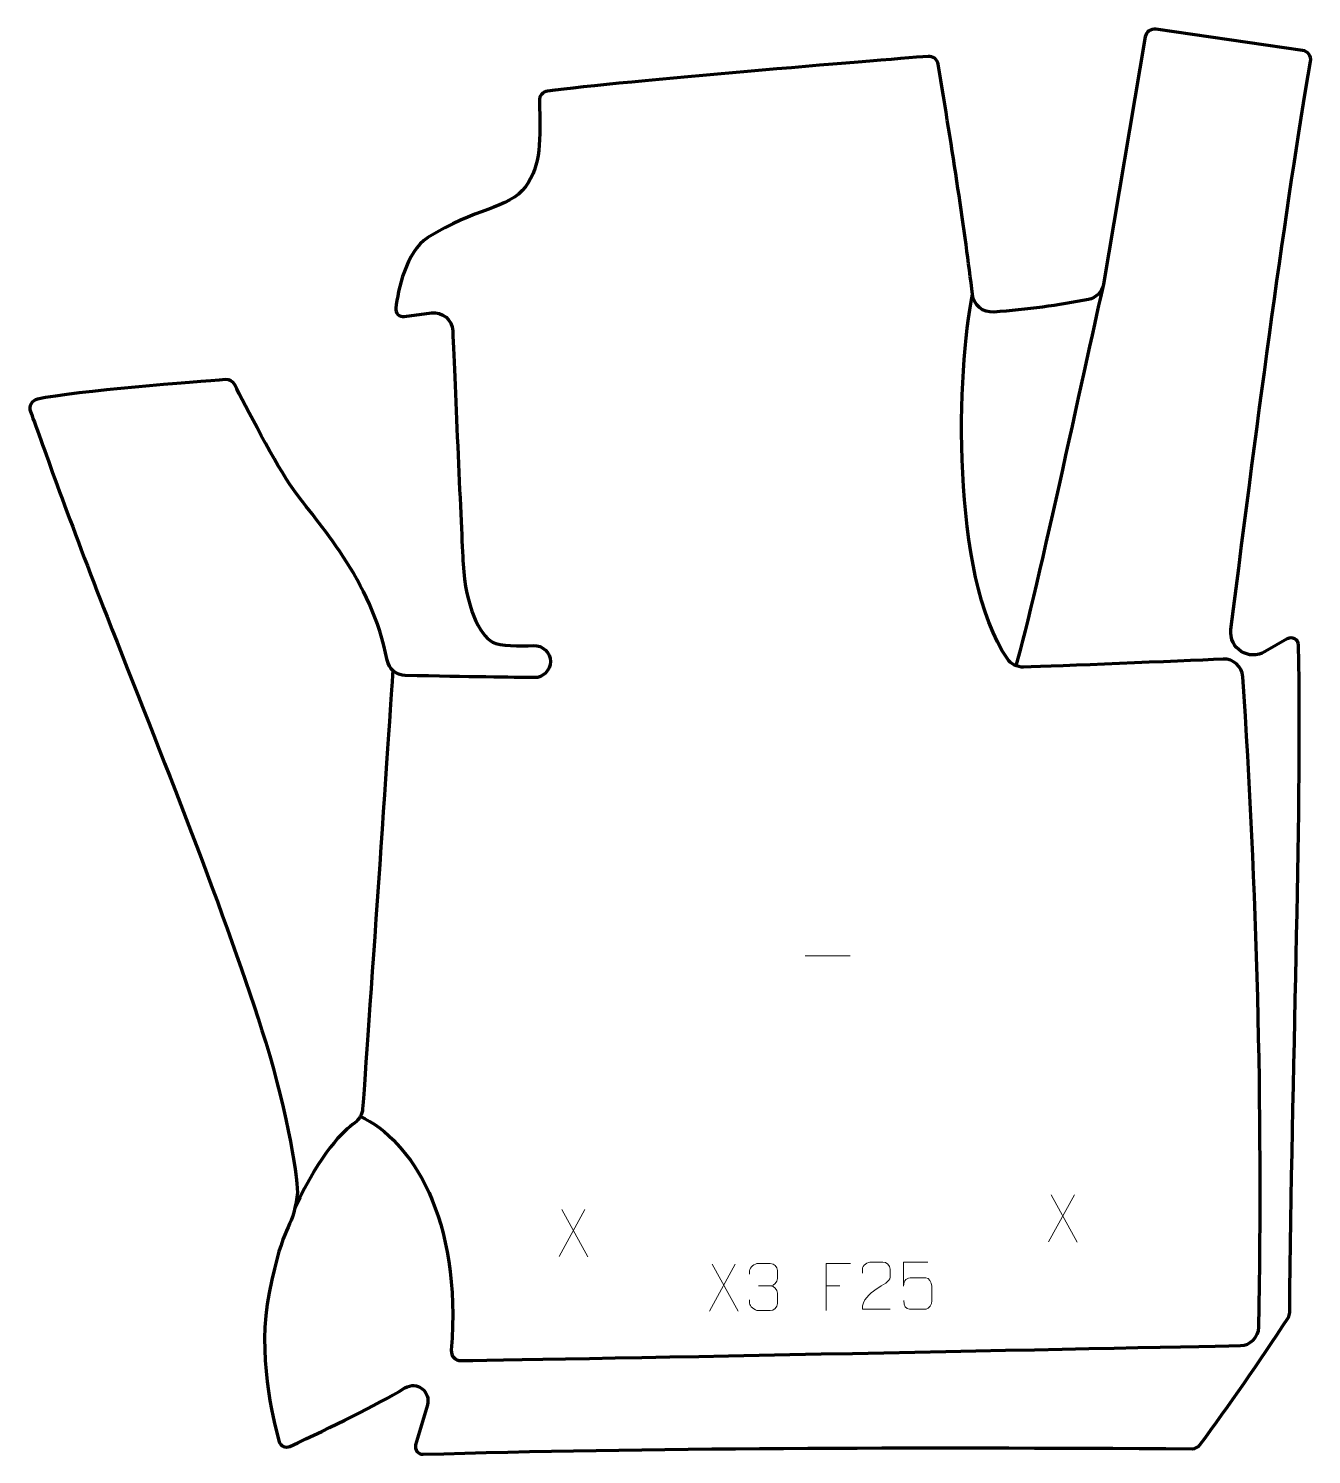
# Model space of a CAD drawing. Header units: millimetres. Extents: x -340 to 340, y -378 to 378.
import ezdxf

# ---------------------------------------------------------------- set-up
doc = ezdxf.new("R2010")
doc.units = ezdxf.units.MM
doc.header["$MEASUREMENT"] = 0
for name, color, linetype in [('layer 1', 7, 'Continuous'), ('layer 2', 7, 'Continuous'), ('layer 3', 7, 'Continuous')]:
    doc.layers.add(name, color=color, linetype=linetype)

msp = doc.modelspace()

# ---------------------------------------------------------------- linework, layer by layer
at = {"layer": 'layer 1', "color": 250, "lineweight": 9}
for points in [[(71.3574, -113.3396), (71.3574, -113.3396), (95.3354, -113.3396), (95.3354, -113.3396)], [(214.1235, -240.0881), (214.1235, -240.0881), (200.3829, -264.9839), (200.3829, -264.9839)], [(201.8375, -240.0881), (201.8375, -240.0881), (215.5781, -265.0416), (215.5781, -265.0416)], [(-45.2269, -247.8609), (-45.2269, -247.8609), (-58.9675, -272.7567), (-58.9675, -272.7567)], [(-57.5129, -247.8609), (-57.5129, -247.8609), (-43.7723, -272.8144), (-43.7723, -272.8144)], [(34.4235, -276.7145), (34.4235, -276.7145), (20.6829, -301.6103), (20.6829, -301.6103)], [(22.1375, -276.7145), (22.1375, -276.7145), (35.8781, -301.668), (35.8781, -301.668)], [(46.7162, -288.3174), (46.7162, -288.3174), (52.9126, -288.3174), (52.9126, -288.3174)], [(82.6463, -288.3174), (82.6463, -288.3174), (89.8144, -288.3174), (89.8144, -288.3174)]]:
    msp.add_open_spline(points, degree=3, dxfattribs=at)
for points, knots in [([(42.0065, -282.0722), (42.0065, -282.0722), (42.0065, -280.215), (42.0065, -280.215), (42.0065, -280.215), (41.9922, -278.4731), (44.6567, -276.355), (46.7158, -276.3777), (46.7158, -276.3777), (48.7799, -276.3777), (50.8439, -276.3777), (52.9076, -276.3777), (52.9076, -276.3777), (55.1021, -276.3689), (56.7004, -278.2157), (56.7448, -280.1278), (56.7448, -280.1278), (56.7444, -281.5629), (56.7444, -282.998), (56.7448, -284.4335), (56.7448, -284.4335), (56.6962, -286.087), (55.0936, -288.317), (52.8953, -288.307), (52.8953, -288.307), (55.099, -288.3182), (56.707, -290.1214), (56.761, -292.1809), (56.761, -292.1809), (56.7606, -293.9656), (56.7606, -295.7503), (56.761, -297.5354), (56.761, -297.5354), (56.7711, -299.5968), (54.7162, -301.3599), (52.8953, -301.3518), (52.8953, -301.3518), (50.83, -301.3515), (48.7648, -301.3515), (46.6992, -301.3518), (46.6992, -301.3518), (44.5306, -301.3403), (41.9996, -298.9401), (41.981, -297.4783), (41.981, -297.4783), (41.981, -297.4783), (41.981, -295.5697), (41.981, -295.5697)], [0, 0, 0, 0, 0.07692308, 0.07692308, 0.07692308, 0.07692308, 0.15384615, 0.15384615, 0.15384615, 0.15384615, 0.23076923, 0.23076923, 0.23076923, 0.23076923, 0.30769231, 0.30769231, 0.30769231, 0.30769231, 0.38461538, 0.38461538, 0.38461538, 0.38461538, 0.46153846, 0.46153846, 0.46153846, 0.46153846, 0.53846154, 0.53846154, 0.53846154, 0.53846154, 0.61538462, 0.61538462, 0.61538462, 0.61538462, 0.69230769, 0.69230769, 0.69230769, 0.69230769, 0.76923077, 0.76923077, 0.76923077, 0.76923077, 0.84615385, 0.84615385, 0.84615385, 0.84615385, 1, 1, 1, 1]), ([(95.5203, -276.4377), (95.5203, -276.4377), (82.6463, -276.4377), (82.6463, -276.4377), (82.6463, -276.4377), (82.6463, -276.4377), (82.6463, -301.3913), (82.6463, -301.3913)], [0, 0, 0, 0, 0.33333333, 0.33333333, 0.33333333, 0.33333333, 1, 1, 1, 1]), ([(116.4759, -300.5868), (111.5615, -300.5865), (106.6471, -300.5865), (101.733, -300.5868), (101.733, -300.5868), (101.733, -290.6545), (116.384, -288.0133), (116.4759, -283.703), (116.4759, -283.703), (116.4756, -282.2789), (116.4756, -280.8552), (116.4759, -279.4319), (116.4759, -279.4319), (116.459, -277.3548), (114.3362, -275.63), (112.6652, -275.6127), (112.6652, -275.6127), (110.592, -275.6131), (108.5191, -275.6131), (106.4467, -275.6127), (106.4467, -275.6127), (104.6246, -275.5962), (101.7999, -277.3883), (101.733, -279.4819), (101.733, -279.4819), (101.733, -279.4819), (101.733, -281.5367), (101.733, -281.5367)], [0, 0, 0, 0, 0.125, 0.125, 0.125, 0.125, 0.25, 0.25, 0.25, 0.25, 0.375, 0.375, 0.375, 0.375, 0.5, 0.5, 0.5, 0.5, 0.625, 0.625, 0.625, 0.625, 0.75, 0.75, 0.75, 0.75, 1, 1, 1, 1]), ([(136.47, -275.6809), (136.47, -275.6809), (123.6183, -275.6809), (123.6183, -275.6809), (123.6183, -275.6809), (123.6186, -279.9115), (123.6186, -284.1424), (123.6183, -288.3736), (123.6183, -288.3736), (123.618, -285.0635), (125.249, -283.9917), (128.061, -283.9312), (128.061, -283.9312), (130.5006, -283.9309), (132.9401, -283.9309), (135.3793, -283.9312), (135.3793, -283.9312), (137.0291, -283.9244), (138.504, -286.3049), (138.5325, -288.3736), (138.5325, -288.3736), (138.5322, -290.9609), (138.5322, -293.5485), (138.5325, -296.1362), (138.5325, -296.1362), (138.5787, -298.0956), (137.0793, -300.5319), (135.4534, -300.5904), (135.4534, -300.5904), (133.4969, -300.5901), (128.6019, -300.5901), (126.6449, -300.5904), (126.6449, -300.5904), (124.7994, -300.5992), (123.6923, -298.6344), (123.6715, -296.0833)], [0, 0, 0, 0, 0.1, 0.1, 0.1, 0.1, 0.2, 0.2, 0.2, 0.2, 0.3, 0.3, 0.3, 0.3, 0.4, 0.4, 0.4, 0.4, 0.5, 0.5, 0.5, 0.5, 0.6, 0.6, 0.6, 0.6, 0.7, 0.7, 0.7, 0.7, 0.8, 0.8, 0.8, 0.8, 1, 1, 1, 1])]:
    msp.add_open_spline(points, degree=3, knots=knots, dxfattribs=at)
at = {"layer": 'layer 2', "color": 230, "lineweight": 200}
msp.add_open_spline([(-335.2992, 181.4974), (-314.6493, 185.797), (-250.9016, 190.6925), (-235.6021, 191.8271), (-235.6021, 191.8271), (-233.5926, 191.9759), (-231.6919, 190.9077), (-230.7814, 189.1181), (-230.7814, 189.1181), (-225.6618, 179.054), (-208.6618, 146.0372), (-199.8078, 133.7475), (-199.8078, 133.7475), (-187.4264, 116.5612), (-157.9084, 85.5619), (-150.0161, 43.2416), (-150.0161, 43.2416), (-149.1482, 38.5881), (-145.1333, 35.1729), (-140.3812, 35.0777), (-140.3812, 35.0777), (-106.128, 34.3897), (-83.5238, 34.08), (-72.1732, 33.9491), (-72.1732, 33.9491), (-67.4181, 33.8944), (-63.5368, 37.7182), (-63.5368, 42.4539), (-63.5368, 42.4539), (-63.5368, 47.2876), (-67.5758, 51.1544), (-72.4254, 50.9516), (-72.4254, 50.9516), (-79.9593, 50.6359), (-90.1666, 50.6711), (-94.2239, 52.81), (-94.2239, 52.81), (-100.9969, 56.3808), (-108.5671, 71.8544), (-109.7627, 94.0723), (-109.7627, 94.0723), (-110.7297, 112.0499), (-114.0444, 188.9911), (-115.2749, 217.7072), (-115.2749, 217.7072), (-115.525, 223.5478), (-120.7496, 227.9148), (-126.5701, 227.1525), (-126.5701, 227.1525), (-126.5701, 227.1525), (-140.9863, 225.2637), (-140.9863, 225.2637), (-140.9863, 225.2637), (-143.5948, 224.9215), (-145.8222, 227.1366), (-145.474, 229.7334), (-145.474, 229.7334), (-144.1906, 239.2961), (-140.1534, 259.5551), (-128.4811, 267.0566), (-128.4811, 267.0566), (-103.7863, 282.9266), (-85.4584, 282.1332), (-76.693, 294.0356), (-76.693, 294.0356), (-68.5082, 305.1499), (-68.6606, 319.0313), (-69.3654, 339.5566), (-69.3654, 339.5566), (-69.4533, 342.1118), (-67.5821, 344.3205), (-65.0372, 344.6582), (-65.0372, 344.6582), (-24.9948, 349.9735), (109.9977, 360.9579), (136.5827, 363.1002), (136.5827, 363.1002), (139.1679, 363.3087), (141.4786, 361.5082), (141.9026, 358.9605), (141.9026, 358.9605), (149.5374, 313.1244), (156.1633, 269.9917), (160.0594, 236.8563), (160.0594, 236.8563), (160.7155, 231.2771), (165.6784, 227.2089), (171.3045, 227.6238), (171.3045, 227.6238), (188.8841, 228.9213), (205.7295, 231.1575), (221.5457, 234.3015), (221.5457, 234.3015), (225.6122, 235.1097), (228.7509, 238.3405), (229.4398, 242.4126), (229.4398, 242.4126), (229.4398, 242.4126), (251.5985, 373.3466), (251.5985, 373.3466), (251.5985, 373.3466), (252.0501, 376.0151), (254.5594, 377.8357), (257.2486, 377.4463), (257.2486, 377.4463), (257.2486, 377.4463), (334.9857, 366.1867), (334.9857, 366.1867), (334.9857, 366.1867), (337.7662, 365.7841), (339.6688, 363.1803), (339.195, 360.4227), (339.195, 360.4227), (326.1454, 284.5159), (311.733, 175.9954), (296.9841, 59.4243), (296.9841, 59.4243), (295.7218, 49.4484), (306.6431, 42.4729), (315.2209, 47.7777), (315.2209, 47.7777), (315.2209, 47.7777), (326.8111, 54.5355), (326.8111, 54.5355), (326.8111, 54.5355), (329.4509, 56.0746), (332.7773, 54.2148), (332.8319, 51.1689), (332.8319, 51.1689), (334.598, -46.6969), (329.3172, -172.2742), (328.1227, -302.4277), (328.1227, -302.4277), (328.1139, -303.3795), (327.8313, -304.3115), (327.3092, -305.1084), (327.3092, -305.1084), (311.7009, -328.9414), (296.1265, -351.4634), (280.5901, -372.4876), (280.5901, -372.4876), (279.656, -373.7516), (278.1782, -374.4991), (276.6023, -374.5111), (276.6023, -374.5111), (125.8784, -373.602), (-14.4132, -374.0296), (-130.9537, -377.4991), (-130.9537, -377.4991), (-133.6708, -377.5799), (-135.6728, -374.9965), (-134.9093, -372.3994), (-134.9093, -372.3994), (-134.9093, -372.3994), (-128.7139, -351.3205), (-128.7139, -351.3205), (-128.7139, -351.3205), (-126.6586, -344.3278), (-134.3203, -338.5052), (-140.5701, -342.2944), (-140.5701, -342.2944), (-156.6448, -352.0409), (-178.7487, -362.6317), (-201.5946, -373.3265), (-201.5946, -373.3265), (-203.8281, -374.3721), (-206.47, -373.1765), (-207.1448, -370.8122), (-207.1448, -370.8122), (-210.6003, -358.7042), (-218.9993, -324.0395), (-212.5576, -291.9675), (-212.5576, -291.9675), (-204.589, -252.2923), (-200.8877, -261.249), (-197.6128, -240.234), (-197.6128, -240.234), (-196.715, -234.4738), (-202.6865, -197.0723), (-214.3698, -159.2447), (-214.3698, -159.2447), (-234.8284, -93.0057), (-270.6915, -4.4631), (-298.4078, 66.2301), (-298.4078, 66.2301), (-317.9023, 115.9534), (-332.3545, 156.846), (-338.9645, 174.9357), (-338.9645, 174.9357), (-340.0031, 177.7791), (-338.2734, 180.8782), (-335.2992, 181.4974)], degree=3, knots=[0, 0, 0, 0, 0.02040816, 0.02040816, 0.02040816, 0.02040816, 0.04081633, 0.04081633, 0.04081633, 0.04081633, 0.06122449, 0.06122449, 0.06122449, 0.06122449, 0.08163265, 0.08163265, 0.08163265, 0.08163265, 0.10204082, 0.10204082, 0.10204082, 0.10204082, 0.12244898, 0.12244898, 0.12244898, 0.12244898, 0.14285714, 0.14285714, 0.14285714, 0.14285714, 0.16326531, 0.16326531, 0.16326531, 0.16326531, 0.18367347, 0.18367347, 0.18367347, 0.18367347, 0.20408163, 0.20408163, 0.20408163, 0.20408163, 0.2244898, 0.2244898, 0.2244898, 0.2244898, 0.24489796, 0.24489796, 0.24489796, 0.24489796, 0.26530612, 0.26530612, 0.26530612, 0.26530612, 0.28571429, 0.28571429, 0.28571429, 0.28571429, 0.30612245, 0.30612245, 0.30612245, 0.30612245, 0.32653061, 0.32653061, 0.32653061, 0.32653061, 0.34693878, 0.34693878, 0.34693878, 0.34693878, 0.36734694, 0.36734694, 0.36734694, 0.36734694, 0.3877551, 0.3877551, 0.3877551, 0.3877551, 0.40816327, 0.40816327, 0.40816327, 0.40816327, 0.42857143, 0.42857143, 0.42857143, 0.42857143, 0.44897959, 0.44897959, 0.44897959, 0.44897959, 0.46938776, 0.46938776, 0.46938776, 0.46938776, 0.48979592, 0.48979592, 0.48979592, 0.48979592, 0.51020408, 0.51020408, 0.51020408, 0.51020408, 0.53061224, 0.53061224, 0.53061224, 0.53061224, 0.55102041, 0.55102041, 0.55102041, 0.55102041, 0.57142857, 0.57142857, 0.57142857, 0.57142857, 0.59183673, 0.59183673, 0.59183673, 0.59183673, 0.6122449, 0.6122449, 0.6122449, 0.6122449, 0.63265306, 0.63265306, 0.63265306, 0.63265306, 0.65306122, 0.65306122, 0.65306122, 0.65306122, 0.67346939, 0.67346939, 0.67346939, 0.67346939, 0.69387755, 0.69387755, 0.69387755, 0.69387755, 0.71428571, 0.71428571, 0.71428571, 0.71428571, 0.73469388, 0.73469388, 0.73469388, 0.73469388, 0.75510204, 0.75510204, 0.75510204, 0.75510204, 0.7755102, 0.7755102, 0.7755102, 0.7755102, 0.79591837, 0.79591837, 0.79591837, 0.79591837, 0.81632653, 0.81632653, 0.81632653, 0.81632653, 0.83673469, 0.83673469, 0.83673469, 0.83673469, 0.85714286, 0.85714286, 0.85714286, 0.85714286, 0.87755102, 0.87755102, 0.87755102, 0.87755102, 0.89795918, 0.89795918, 0.89795918, 0.89795918, 0.91836735, 0.91836735, 0.91836735, 0.91836735, 0.93877551, 0.93877551, 0.93877551, 0.93877551, 0.95918367, 0.95918367, 0.95918367, 0.95918367, 1, 1, 1, 1], dxfattribs=at)
at = {"layer": 'layer 3', "color": 142, "lineweight": 200}
msp.add_open_spline([(229.44, 242.4125), (222.1301, 210.8121), (194.2328, 78.913), (183.0804, 40.2747)], degree=3, dxfattribs=at)
for points, knots in [([(-164.1765, -198.4686), (-137.1551, -211.1958), (-110.3495, -252.408), (-116.0304, -322.3959), (-116.0304, -322.3959), (-116.2692, -325.3374), (-113.9377, -327.8506), (-110.9871, -327.8135), (-110.9871, -327.8135), (-51.1486, -327.0649), (244.7322, -321.0603), (301.9809, -319.894), (301.9809, -319.894), (307.3551, -319.7846), (311.6735, -315.4465), (311.774, -310.072), (311.774, -310.072), (313.992, -191.8008), (310.8025, -77.0855), (303.2848, 34.4709), (303.2848, 34.4709), (302.9183, 39.9093), (298.2729, 44.0559), (292.8285, 43.7948), (292.8285, 43.7948), (268.5203, 42.6289), (205.9866, 40.0684), (187.1172, 39.546), (187.1172, 39.546), (183.739, 39.4525), (180.5266, 41.0573), (178.6177, 43.8463), (178.6177, 43.8463), (148.2671, 88.1898), (151.8902, 197.8183), (160.059, 236.8564)], [0, 0, 0, 0, 0.1, 0.1, 0.1, 0.1, 0.2, 0.2, 0.2, 0.2, 0.3, 0.3, 0.3, 0.3, 0.4, 0.4, 0.4, 0.4, 0.5, 0.5, 0.5, 0.5, 0.6, 0.6, 0.6, 0.6, 0.7, 0.7, 0.7, 0.7, 0.8, 0.8, 0.8, 0.8, 1, 1, 1, 1]), ([(-147.0798, 37.8347), (-148.2867, 14.9358), (-160.6953, -161.7974), (-162.9883, -194.4071), (-162.9883, -194.4071), (-163.1975, -197.3866), (-164.7331, -200.1037), (-167.1584, -201.8461), (-167.1584, -201.8461), (-173.1155, -206.1267), (-185.3594, -217.7052), (-198.8094, -246.6048)], [0, 0, 0, 0, 0.25, 0.25, 0.25, 0.25, 0.5, 0.5, 0.5, 0.5, 1, 1, 1, 1])]:
    msp.add_open_spline(points, degree=3, knots=knots, dxfattribs=at)

doc.saveas('drawing.dxf')
